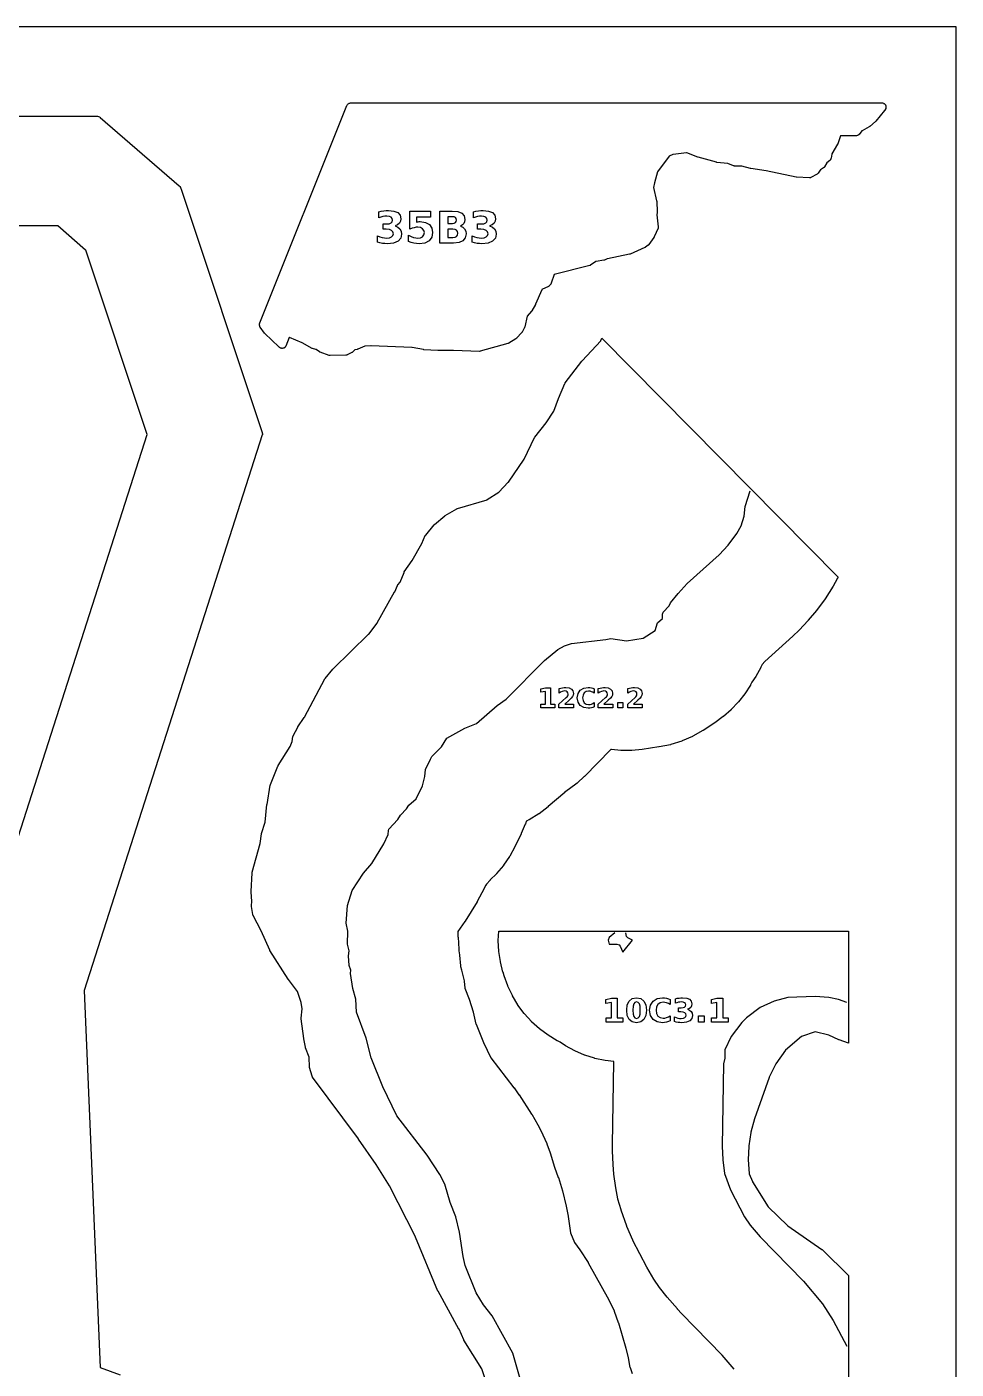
# Model space of a CAD drawing. Header units: millimetres. Extents: x 0 to 841, y 0 to 594.
# Drawn here: x 671.8 to 841, y 349.6 to 594 of the extents above; entities that cross this region are included whole.
import ezdxf

# ---------------------------------------------------------------- set-up
doc = ezdxf.new("R2010")
doc.units = ezdxf.units.MM
for name, color, linetype in [('CUT', 1, 'Continuous'), ('ENGRAVE', 5, 'Continuous'), ('SHEET_EDGE_DO_NOT_CUT', 8, 'Continuous')]:
    doc.layers.add(name, color=color, linetype=linetype)

msp = doc.modelspace()

# ---------------------------------------------------------------- linework, layer by layer
at = {"layer": 'CUT'}
msp.add_lwpolyline([(731.08, 534.77), (731.05, 534.74), (731.01, 534.71), (730.97, 534.69), (730.09, 534.26), (730.04, 534.24), (729.99, 534.23), (729.94, 534.22), (729.89, 534.21), (727.03, 534.13), (726.98, 534.13), (726.94, 534.13), (726.89, 534.14), (726.85, 534.15), (725.2, 534.73), (725.16, 534.75), (725.12, 534.77), (725.08, 534.79), (724.44, 535.23), (724.43, 535.24), (724.42, 535.24), (723.82, 535.4), (723.77, 535.42), (723.72, 535.45), (721.93, 536.43), (721.9, 536.44), (719.59, 537.4), (719.58, 537.41), (719.57, 537.4), (718.91, 535.82), (718.88, 535.77), (718.85, 535.73), (718.82, 535.68), (718.78, 535.65), (718.74, 535.61), (718.67, 535.56), (718.63, 535.53), (718.59, 535.51), (718.55, 535.49), (718.5, 535.48), (718.46, 535.47), (718.41, 535.46), (718.26, 535.45), (718.21, 535.44), (718.16, 535.45), (718.12, 535.46), (718.07, 535.47), (718.02, 535.49), (717.98, 535.51), (717.78, 535.62), (717.74, 535.64), (717.71, 535.67), (717.67, 535.7), (715.09, 538.17), (715.06, 538.2), (715.03, 538.24), (714.26, 539.33), (714.24, 539.36), (714.22, 539.4), (714.2, 539.44), (714.19, 539.49), (714.14, 539.65), (714.13, 539.69), (714.13, 539.73), (714.13, 539.78), (714.13, 539.82), (714.14, 539.87), (714.16, 540), (714.17, 540.04), (714.19, 540.09), (730.04, 579.65), (730.06, 579.69), (730.09, 579.73), (730.17, 579.86), (730.2, 579.9), (730.23, 579.93), (730.27, 579.97), (730.31, 580), (730.38, 580.05), (730.43, 580.07), (730.47, 580.1), (730.52, 580.11), (730.57, 580.12), (730.71, 580.15), (730.76, 580.16), (730.81, 580.16), (827.42, 580.16), (827.46, 580.16), (827.51, 580.15), (827.56, 580.14), (827.76, 580.08), (827.8, 580.07), (827.84, 580.05), (827.89, 580.02), (827.93, 580), (827.96, 579.96), (827.99, 579.93), (828.08, 579.83), (828.11, 579.79), (828.13, 579.75), (828.15, 579.71), (828.17, 579.66), (828.19, 579.62), (828.19, 579.57), (828.21, 579.43), (828.21, 579.39), (828.21, 579.34), (828.21, 579.3), (828.2, 579.25), (828.19, 579.21), (828.17, 579.16), (828.02, 578.85), (828, 578.81), (827.98, 578.77), (827.95, 578.74), (826.37, 576.81), (826.34, 576.78), (826.31, 576.75), (825.27, 575.86), (825.23, 575.83), (825.18, 575.8), (823.87, 575.09), (823.86, 575.08), (823.85, 575.07), (823.31, 574.4), (823.28, 574.37), (823.24, 574.33), (823.2, 574.3), (823.16, 574.28), (823.11, 574.25), (823.06, 574.24), (822.88, 574.18), (822.83, 574.17), (822.79, 574.17), (822.74, 574.16), (819.95, 574.16), (819.94, 574.16), (819.94, 574.15), (819.45, 572.7), (819.43, 572.66), (819.4, 572.61), (818.36, 570.85), (818.35, 570.84), (818.35, 570.83), (818.21, 570.06), (818.2, 570.01), (818.19, 569.97), (818.17, 569.93), (818.12, 569.83), (818.1, 569.79), (818.07, 569.74), (818.03, 569.7), (817.99, 569.67), (817.47, 569.25), (817.46, 569.24), (817.45, 569.23), (817.02, 568.48), (816.99, 568.44), (816.96, 568.4), (816.93, 568.36), (816.89, 568.33), (816.85, 568.3), (816.28, 567.94), (816.27, 567.93), (816.26, 567.92), (815.85, 567.35), (815.83, 567.31), (815.8, 567.28), (815.76, 567.25), (815.73, 567.22), (815.69, 567.2), (814.55, 566.57), (814.51, 566.55), (814.47, 566.53), (814.42, 566.52), (814.37, 566.51), (814.33, 566.5), (814.28, 566.5), (811.92, 566.64), (811.88, 566.64), (811.84, 566.65), (806.42, 567.79), (806.41, 567.79), (803.59, 568.18), (803.53, 568.19), (801.95, 568.62), (801.93, 568.62), (801.92, 568.62), (800.64, 568.65), (800.6, 568.66), (800.56, 568.66), (800.52, 568.67), (800.47, 568.69), (799.44, 569.09), (799.43, 569.09), (799.42, 569.09), (797.42, 569.31), (797.38, 569.32), (797.34, 569.33), (793.99, 570.26), (793.93, 570.27), (791.94, 571.07), (791.93, 571.07), (791.92, 571.07), (789.44, 570.74), (789.43, 570.74), (789.42, 570.74), (788.76, 570.45), (788.75, 570.45), (788.74, 570.44), (786.6, 567.61), (786.6, 567.6), (786.59, 567.59), (786.07, 565.62), (786.07, 565.61), (785.89, 564.77), (785.89, 564.76), (785.89, 564.75), (786.46, 562.31), (786.47, 562.26), (786.47, 562.22), (786.57, 560.3), (786.57, 560.26), (786.57, 560.22), (786.56, 560.18), (786.48, 559.78), (786.48, 559.76), (786.48, 559.75), (786.75, 557.61), (786.76, 557.56), (786.75, 557.51), (786.75, 557.45), (786.73, 557.4), (786.72, 557.35), (786.02, 555.74), (786, 555.7), (785.97, 555.65), (785.05, 554.35), (785.02, 554.31), (784.98, 554.27), (784.93, 554.24), (784.41, 553.86), (784.37, 553.83), (784.32, 553.81), (781.64, 552.63), (781.59, 552.61), (781.54, 552.6), (777.48, 551.75), (777.47, 551.75), (777.46, 551.75), (776.95, 551.53), (776.91, 551.52), (776.87, 551.51), (776.83, 551.5), (775.42, 551.29), (775.41, 551.29), (775.4, 551.28), (774.43, 550.6), (774.39, 550.58), (774.35, 550.56), (774.31, 550.54), (774.27, 550.53), (767.79, 548.92), (767.77, 548.92), (767.77, 548.91), (767.27, 547.33), (767.25, 547.28), (767.23, 547.24), (767.2, 547.19), (767.17, 547.15), (766.9, 546.84), (766.86, 546.8), (766.82, 546.77), (766.78, 546.74), (766.74, 546.72), (765.57, 546.14), (765.56, 546.14), (765.55, 546.12), (764.42, 543.47), (764.39, 543.42), (763.75, 542.31), (763.72, 542.27), (763.69, 542.23), (762.89, 541.32), (762.89, 541.31), (762.88, 541.3), (762.45, 539.37), (762.44, 539.32), (762.42, 539.28), (762.4, 539.24), (761.96, 538.42), (761.93, 538.37), (761.89, 538.32), (760.94, 537.3), (760.91, 537.27), (760.87, 537.24), (760.84, 537.21), (759.52, 536.4), (759.48, 536.38), (759.44, 536.36), (759.39, 536.35), (754.34, 534.92), (754.29, 534.9), (754.24, 534.9), (754.19, 534.9), (749.45, 535.09), (749.44, 535.09), (746.64, 535.05), (746.6, 535.05), (744.06, 535.21), (744, 535.22), (741.92, 535.59), (741.89, 535.6), (734.45, 535.91), (734.44, 535.91), (733.33, 535.87), (733.32, 535.87), (733.31, 535.87), (732.06, 535.3), (732.01, 535.28), (731.97, 535.27), (731.92, 535.26), (731.5, 535.2), (731.49, 535.2), (731.48, 535.19), (731.11, 534.8), (731.08, 534.77)], close=True, dxfattribs=at)
for points in [[(358.62, 577.76), (684.48, 577.76), (684.48, 577.76), (684.52, 577.76), (684.57, 577.75), (684.61, 577.74), (684.66, 577.73), (684.98, 577.61), (685.02, 577.59), (685.06, 577.57), (685.1, 577.54), (685.13, 577.52), (699.52, 565.04), (699.56, 565.01), (699.59, 564.97), (699.61, 564.94), (699.76, 564.72), (699.78, 564.68), (699.8, 564.64), (699.82, 564.6), (714.63, 520.14), (714.64, 520.09), (714.65, 520.04), (714.67, 519.89), (714.67, 519.83), (714.67, 519.78), (714.66, 519.73), (714.65, 519.68), (682.19, 418.53), (682.18, 418.52), (682.18, 418.51), (685.11, 349.87), (685.11, 349.86), (685.12, 349.85), (688.74, 348.51)], [(663.14, 424.64), (693.67, 519.76), (693.67, 519.77), (693.67, 519.78), (682.49, 553.33), (682.48, 553.34), (682.47, 553.35), (677.4, 557.75), (677.39, 557.76), (677.38, 557.76), (358.62, 557.76)], [(755.22, 347.82), (754.62, 349.59), (754.61, 349.6), (754.6, 349.61), (751.35, 354.85), (751.32, 354.91), (750.47, 356.84), (750.46, 356.86), (746.65, 363.73), (746.62, 363.78), (742.55, 373.62), (742.54, 373.63), (737.81, 382.95), (737.8, 382.97), (735.37, 386.83), (735.37, 386.84), (732.16, 391.46), (732.16, 391.47), (723.79, 402.75), (723.76, 402.79), (723.74, 402.83), (723.72, 402.87), (723.71, 402.91), (723.26, 404.5), (723.25, 404.54), (723.25, 404.58), (723.25, 404.62), (723.2, 406.34), (723.2, 406.36), (723.2, 406.37), (722.54, 408.09), (722.53, 408.13), (722.52, 408.17), (722.2, 409.74), (722.2, 409.78), (721.71, 413.34), (721.7, 413.39), (721.7, 413.43), (721.71, 413.47), (721.89, 415.19), (721.89, 415.2), (721.89, 415.22), (721.75, 416.29), (721.75, 416.3), (721.75, 416.31), (721.05, 418.32), (721.05, 418.33), (721.04, 418.34), (719.39, 420.53), (719.37, 420.56), (716.03, 425.81), (716.01, 425.85), (715.99, 425.88), (714.47, 429.37), (714.46, 429.38), (712.98, 432.19), (712.95, 432.24), (712.94, 432.29), (712.92, 432.34), (712.69, 433.83), (712.68, 433.88), (712.68, 433.92), (712.69, 433.97), (712.77, 434.69), (712.77, 434.7), (712.77, 434.72), (712.63, 436.49), (712.63, 436.56), (712.82, 439.95), (712.82, 440.01), (712.83, 440.06), (714.25, 445.26), (714.25, 445.29), (714.51, 447.03), (714.52, 447.07), (714.53, 447.11), (715.18, 449.16), (715.19, 449.17), (715.19, 449.18), (715.5, 452.37), (715.51, 452.41), (716.11, 455.92), (716.12, 455.97), (716.14, 456.02), (717.5, 459.38), (717.52, 459.42), (717.54, 459.46), (719.7, 462.94), (719.71, 462.95), (719.71, 462.96), (720.06, 463.85), (720.06, 463.86), (720.06, 463.87), (720.23, 464.75), (720.24, 464.8), (720.25, 464.85), (720.28, 464.9), (721.11, 466.49), (721.14, 466.53), (722.3, 468.24), (722.31, 468.26), (726.04, 475.24), (726.06, 475.28), (726.09, 475.32), (727.51, 477.05), (727.55, 477.09), (734.01, 483.41), (734.03, 483.43), (735.55, 485.41), (735.57, 485.44), (738.75, 491.09), (738.77, 491.11), (739.24, 492.25), (739.26, 492.3), (739.29, 492.34), (739.32, 492.38), (739.73, 492.87), (739.74, 492.88), (739.74, 492.89), (740.46, 494.66), (740.48, 494.71), (740.51, 494.76), (741.94, 496.8), (741.95, 496.82), (743.69, 499.9), (743.7, 499.92), (744.33, 501.35), (744.35, 501.39), (744.37, 501.43), (744.4, 501.46), (745.95, 503.34), (745.98, 503.37), (746.01, 503.4), (747.88, 504.95), (747.91, 504.97), (747.94, 504.99), (750.08, 506.24), (750.14, 506.27), (750.19, 506.29), (755.58, 507.89), (755.59, 507.89), (755.6, 507.9), (757.74, 509.24), (757.75, 509.25), (757.75, 509.25), (759.45, 511.07), (759.46, 511.07), (759.46, 511.08), (762.33, 515.27), (762.33, 515.27), (762.34, 515.28), (764.24, 519.2), (764.26, 519.25), (764.29, 519.29), (766.32, 521.88), (766.33, 521.89), (767.75, 524), (767.76, 524.01), (767.76, 524.02), (768.56, 526.31), (768.57, 526.34), (769.76, 529.07), (769.78, 529.12), (769.82, 529.17), (772.84, 533.11), (772.87, 533.15), (776.28, 536.85), (776.29, 536.86), (776.29, 536.87), (776.46, 537.31), (819.49, 493.77), (819.36, 493.51), (819.35, 493.49), (818.62, 492.15), (818.6, 492.12), (817.15, 489.86), (817.13, 489.83), (815.56, 487.72), (815.55, 487.69), (814.07, 485.93), (814.05, 485.9), (812.4, 484.16), (812.39, 484.14), (811.26, 483.03), (811.24, 483.02), (806.18, 478.44), (806.16, 478.42), (805.66, 477.87), (805.66, 477.86), (805.65, 477.85), (805.45, 477.39), (805.43, 477.35), (804.52, 475.72), (804.5, 475.68), (803.81, 474.68), (803.79, 474.65), (803.54, 474.16), (803.52, 474.12), (802.52, 472.55), (802.5, 472.51), (801.36, 471.05), (801.32, 471.01), (800.05, 469.66), (800.02, 469.63), (798.62, 468.41), (798.58, 468.38), (797.06, 467.28), (797.04, 467.27), (794.91, 465.89), (794.89, 465.87), (793.05, 464.82), (793.01, 464.79), (791.08, 463.95), (791.03, 463.93), (789.03, 463.29), (788.98, 463.28), (786.9, 462.86), (786.87, 462.86), (783.85, 462.42), (783.82, 462.41), (781.93, 462.23), (781.88, 462.23), (779.99, 462.23), (779.94, 462.23), (778.24, 462.4), (778.22, 462.4), (778.21, 462.4), (778.15, 462.39), (778.14, 462.39), (778.13, 462.39), (773.31, 457.5), (773.29, 457.49), (772.02, 456.31), (771.99, 456.28), (770.61, 455.22), (770.6, 455.21), (769.75, 454.61), (769.73, 454.59), (766.71, 452), (766.69, 451.98), (765.04, 450.71), (765, 450.68), (763.24, 449.6), (763.19, 449.58), (762.73, 449.36), (762.72, 449.35), (762.72, 449.34), (762.55, 448.82), (762.54, 448.78), (761.81, 447.09), (761.8, 447.07), (760.66, 444.7), (760.65, 444.68), (759.72, 442.97), (759.69, 442.93), (758.6, 441.33), (758.57, 441.29), (757.32, 439.81), (757.29, 439.77), (756.14, 438.65), (756.13, 438.63), (755.47, 437.89), (755.45, 437.87), (755.34, 437.72), (755.34, 437.71), (755.33, 437.7), (755.08, 437.12), (755.06, 437.09), (753.8, 434.7), (753.78, 434.67), (751.57, 431.13), (751.55, 431.1), (750.24, 429.27), (750.23, 429.26), (750.23, 429.25), (750.23, 428.54), (750.23, 428.53), (750.24, 428.52), (750.28, 428.26), (750.29, 428.2), (750.44, 426.02), (750.44, 425.96), (750.43, 425.79), (750.43, 425.78), (750.43, 425.76), (750.58, 425.02), (750.58, 424.97), (750.76, 423), (750.76, 422.95), (750.76, 422.94), (750.76, 422.92), (750.76, 422.91), (750.94, 422.26), (750.95, 422.24), (751.39, 420.25), (751.4, 420.2), (751.54, 418.94), (751.54, 418.93), (751.55, 418.92), (752.29, 416.95), (752.3, 416.92), (753.02, 414.61), (753.03, 414.58), (753.56, 412.4), (753.57, 412.36), (754.9, 409.06), (754.91, 409.04), (756.25, 406.26), (756.26, 406.25), (756.27, 406.23), (760.48, 400.79), (760.5, 400.77), (761.38, 399.52), (761.4, 399.51), (763.69, 396.01), (763.71, 395.99), (764.83, 394.05), (764.84, 394.03), (765.73, 392.26), (765.74, 392.24), (766.46, 390.65), (766.47, 390.61), (767.04, 388.97), (767.05, 388.95), (767.83, 386.36), (767.83, 386.34), (768.55, 384.46), (768.56, 384.43), (769.3, 382.05), (769.31, 382.02), (769.98, 379.26), (769.99, 379.23), (770.35, 377.39), (770.35, 377.37), (770.78, 374.38), (770.79, 374.37), (770.79, 374.36), (771.47, 372.62), (771.48, 372.61), (771.49, 372.6), (772.47, 371.3), (772.49, 371.27), (773.98, 368.97), (774, 368.94), (777.75, 362.19), (777.76, 362.16), (778.72, 360.18), (778.75, 360.13), (779.48, 358.05), (779.49, 358.02), (780.83, 353.39), (780.84, 353.37), (781.26, 351.62), (781.26, 351.6), (781.6, 349.85), (781.6, 349.84), (781.61, 349.83), (782.01, 348.77)], [(800.56, 349.54), (798.39, 352.1), (798.37, 352.12), (791, 359.68), (790.99, 359.69), (790.24, 360.51), (790.23, 360.52), (788.39, 362.64), (788.37, 362.66), (787, 364.43), (786.98, 364.45), (785.96, 365.95), (785.94, 365.97), (784.67, 368.1), (784.65, 368.13), (782.14, 373), (782.12, 373.03), (781.04, 375.53), (781.03, 375.57), (779.98, 378.53), (779.98, 378.55), (779.4, 380.51), (779.39, 380.56), (779.02, 382.56), (779.01, 382.59), (778.69, 385.06), (778.69, 385.09), (778.53, 386.81), (778.53, 386.83), (778.43, 389.31), (778.43, 389.32), (778.41, 390.48), (778.41, 390.49), (778.64, 405.46), (778.64, 405.48), (778.65, 405.56), (778.65, 405.57), (778.64, 405.57), (777.1, 405.75), (777.06, 405.76), (775.21, 406.15), (775.16, 406.17), (773.36, 406.74), (773.32, 406.76), (771.58, 407.5), (771.54, 407.52), (769.88, 408.43), (769.84, 408.46), (768.91, 409.09), (768.91, 409.1), (768.9, 409.1), (768.39, 409.34), (768.35, 409.36), (766.72, 410.35), (766.68, 410.38), (765.14, 411.52), (765.11, 411.55), (763.69, 412.83), (763.66, 412.87), (762.38, 414.28), (762.35, 414.32), (761.21, 415.85), (761.18, 415.89), (760.2, 417.53), (760.18, 417.58), (759.36, 419.3), (759.35, 419.35), (758.7, 421.16), (758.69, 421.18), (758.49, 421.85), (758.48, 421.87), (758.02, 423.72), (758.01, 423.77), (757.73, 425.64), (757.72, 425.69), (757.63, 427.58), (757.63, 427.63), (757.7, 429.34), (821.38, 429.34), (821.38, 408.93), (819.67, 409.52), (819.67, 409.52), (819.62, 409.54), (817.84, 410.37), (817.83, 410.38), (817.82, 410.38), (815.34, 411.01), (815.33, 411.01), (815.32, 411.01), (812.84, 410.14), (812.83, 410.14), (812.82, 410.13), (809.94, 407.67), (809.93, 407.66), (809.93, 407.65), (808.19, 405.17), (808.18, 405.16), (808.18, 405.15), (806.95, 402.7), (806.93, 402.67), (804.27, 395.16), (804.27, 395.14), (803.61, 392.7), (803.6, 392.67), (803.23, 390.2), (803.22, 390.17), (803.14, 387.7), (803.14, 387.67), (803.32, 385.18), (803.32, 385.16), (803.33, 385.15), (803.89, 383.71), (803.9, 383.7), (803.9, 383.69), (806.76, 379.11), (806.77, 379.1), (806.78, 379.09), (810.33, 375.67), (810.33, 375.66), (810.34, 375.65), (816.57, 371.37), (816.6, 371.34), (816.64, 371.31), (821.38, 366.59), (821.38, 317.26)]]:
    msp.add_lwpolyline(points, dxfattribs=at)
at = {"layer": 'ENGRAVE'}
for points in [[(738.82, 557.76), (739.34, 557.55), (739.72, 557.23), (739.95, 556.8), (740.02, 556.27), (739.86, 555.51), (739.36, 554.95), (738.54, 554.61), (737.42, 554.5), (736.97, 554.52), (736.52, 554.57), (736.07, 554.66), (735.63, 554.79), (735.63, 555.95), (736.05, 555.76), (736.47, 555.63), (736.88, 555.55), (737.28, 555.52), (737.81, 555.58), (738.2, 555.73), (738.44, 555.98), (738.52, 556.32), (738.44, 556.68), (738.19, 556.93), (737.79, 557.08), (737.23, 557.13), (736.63, 557.13), (736.63, 558.1), (737.26, 558.1), (737.76, 558.15), (738.1, 558.28), (738.31, 558.5), (738.38, 558.82), (738.31, 559.12), (738.11, 559.34), (737.79, 559.48), (737.35, 559.52), (736.99, 559.5), (736.62, 559.44), (736.25, 559.34), (735.88, 559.2), (735.88, 560.3), (736.32, 560.41), (736.76, 560.49), (737.19, 560.54), (737.62, 560.55), (738.61, 560.46), (739.32, 560.18), (739.74, 559.71), (739.89, 559.05), (739.82, 558.59), (739.62, 558.22), (739.28, 557.94), (738.82, 557.76)], [(741.51, 560.45), (745.25, 560.45), (745.25, 559.34), (742.71, 559.34), (742.71, 558.44), (742.88, 558.48), (743.05, 558.51), (743.23, 558.53), (743.41, 558.54), (744.36, 558.4), (745.07, 558), (745.52, 557.36), (745.67, 556.52), (745.51, 555.67), (745.02, 555.03), (744.25, 554.63), (743.23, 554.5), (742.73, 554.52), (742.24, 554.6), (741.76, 554.72), (741.28, 554.89), (741.28, 556.07), (741.74, 555.83), (742.18, 555.66), (742.6, 555.56), (742.99, 555.52), (743.48, 555.59), (743.85, 555.79), (744.08, 556.11), (744.16, 556.52), (744.08, 556.93), (743.85, 557.24), (743.48, 557.44), (742.99, 557.51), (742.65, 557.49), (742.3, 557.42), (741.92, 557.32), (741.51, 557.16), (741.51, 560.45)], [(750.75, 557.73), (751.18, 557.53), (751.49, 557.21), (751.69, 556.79), (751.76, 556.29), (751.62, 555.55), (751.19, 555.03), (750.47, 554.72), (749.46, 554.61), (746.96, 554.61), (746.96, 560.45), (749.22, 560.45), (750.27, 560.35), (750.98, 560.08), (751.39, 559.6), (751.52, 558.9), (751.47, 558.51), (751.32, 558.18), (751.08, 557.92), (750.75, 557.73)], [(756.05, 557.76), (756.57, 557.55), (756.95, 557.23), (757.18, 556.8), (757.25, 556.27), (757.09, 555.51), (756.59, 554.95), (755.77, 554.61), (754.65, 554.5), (754.2, 554.52), (753.75, 554.57), (753.3, 554.66), (752.86, 554.79), (752.86, 555.95), (753.28, 555.76), (753.7, 555.63), (754.11, 555.55), (754.51, 555.52), (755.04, 555.58), (755.43, 555.73), (755.67, 555.98), (755.75, 556.32), (755.67, 556.68), (755.42, 556.93), (755.02, 557.08), (754.46, 557.13), (753.86, 557.13), (753.86, 558.1), (754.49, 558.1), (754.99, 558.15), (755.33, 558.28), (755.54, 558.5), (755.61, 558.82), (755.54, 559.12), (755.34, 559.34), (755.02, 559.48), (754.58, 559.52), (754.22, 559.5), (753.85, 559.44), (753.48, 559.34), (753.11, 559.2), (753.11, 560.3), (753.55, 560.41), (753.99, 560.49), (754.42, 560.54), (754.85, 560.55), (755.84, 560.46), (756.55, 560.18), (756.97, 559.71), (757.12, 559.05), (757.05, 558.59), (756.85, 558.22), (756.51, 557.94), (756.05, 557.76)], [(749.3, 558.19), (749.61, 558.23), (749.83, 558.34), (749.97, 558.54), (750.02, 558.8), (749.97, 559.07), (749.83, 559.26), (749.61, 559.38), (749.3, 559.42), (748.46, 559.42), (748.46, 558.19), (749.3, 558.19)], [(749.35, 555.64), (749.74, 555.69), (750.03, 555.83), (750.2, 556.07), (750.26, 556.41), (750.2, 556.74), (750.03, 556.97), (749.75, 557.12), (749.35, 557.16), (748.46, 557.16), (748.46, 555.64), (749.35, 555.64)], [(765.39, 470.64), (766.22, 470.64), (766.22, 472.99), (765.36, 472.82), (765.36, 473.46), (766.21, 473.63), (767.1, 473.63), (767.1, 470.64), (767.93, 470.64), (767.93, 469.99), (765.39, 469.99), (765.39, 470.64)], [(769.72, 470.68), (771.32, 470.68), (771.32, 469.99), (768.67, 469.99), (768.67, 470.68), (770, 471.85), (770.16, 472.01), (770.27, 472.17), (770.33, 472.32), (770.35, 472.49), (770.31, 472.72), (770.18, 472.9), (769.98, 473.02), (769.72, 473.06), (769.49, 473.03), (769.24, 472.96), (768.97, 472.85), (768.68, 472.68), (768.68, 473.48), (769, 473.58), (769.31, 473.64), (769.62, 473.68), (769.92, 473.7), (770.5, 473.63), (770.94, 473.41), (771.21, 473.07), (771.3, 472.61), (771.26, 472.32), (771.14, 472.05), (770.91, 471.75), (770.5, 471.36), (769.72, 470.68)], [(775.11, 470.19), (774.84, 470.07), (774.57, 469.98), (774.28, 469.93), (773.98, 469.92), (773.17, 470.04), (772.54, 470.43), (772.14, 471.03), (772.01, 471.81), (772.14, 472.59), (772.54, 473.19), (773.17, 473.57), (773.98, 473.7), (774.28, 473.68), (774.57, 473.63), (774.84, 473.54), (775.11, 473.43), (775.11, 472.67), (774.85, 472.83), (774.59, 472.93), (774.33, 473), (774.06, 473.02), (773.61, 472.94), (773.27, 472.69), (773.05, 472.31), (772.98, 471.81), (773.05, 471.3), (773.27, 470.92), (773.61, 470.68), (774.06, 470.6), (774.33, 470.62), (774.59, 470.68), (774.85, 470.79), (775.11, 470.94), (775.11, 470.19)], [(776.87, 470.68), (778.47, 470.68), (778.47, 469.99), (775.82, 469.99), (775.82, 470.68), (777.15, 471.85), (777.31, 472.01), (777.42, 472.17), (777.48, 472.32), (777.5, 472.49), (777.46, 472.72), (777.33, 472.9), (777.13, 473.02), (776.87, 473.06), (776.64, 473.03), (776.39, 472.96), (776.12, 472.85), (775.83, 472.68), (775.83, 473.48), (776.15, 473.58), (776.46, 473.64), (776.77, 473.68), (777.07, 473.7), (777.65, 473.63), (778.08, 473.41), (778.36, 473.07), (778.45, 472.61), (778.41, 472.32), (778.29, 472.05), (778.05, 471.75), (777.65, 471.36), (776.87, 470.68)], [(782.25, 470.68), (783.85, 470.68), (783.85, 469.99), (781.2, 469.99), (781.2, 470.68), (782.53, 471.85), (782.69, 472.01), (782.79, 472.17), (782.86, 472.32), (782.88, 472.49), (782.84, 472.72), (782.71, 472.9), (782.51, 473.02), (782.25, 473.06), (782.02, 473.03), (781.77, 472.96), (781.5, 472.85), (781.21, 472.68), (781.21, 473.48), (781.53, 473.58), (781.84, 473.64), (782.14, 473.68), (782.45, 473.7), (783.03, 473.63), (783.46, 473.41), (783.73, 473.07), (783.83, 472.61), (783.79, 472.32), (783.67, 472.05), (783.43, 471.75), (783.02, 471.36), (782.25, 470.68)], [(779.42, 470.93), (780.29, 470.93), (780.29, 469.99), (779.42, 469.99), (779.42, 470.93)], [(777.24, 413.52), (778.23, 413.52), (778.23, 416.34), (777.21, 416.13), (777.21, 416.9), (778.23, 417.11), (779.3, 417.11), (779.3, 413.52), (780.3, 413.52), (780.3, 412.74), (777.24, 412.74), (777.24, 413.52)], [(784.6, 414.92), (784.48, 413.96), (784.13, 413.24), (783.56, 412.8), (782.8, 412.65), (782.03, 412.8), (781.46, 413.24), (781.11, 413.96), (781, 414.92), (781.11, 415.89), (781.46, 416.6), (782.03, 417.04), (782.8, 417.19), (783.56, 417.04), (784.13, 416.6), (784.48, 415.89), (784.6, 414.92)], [(783.47, 414.93), (783.43, 415.63), (783.31, 416.08), (783.11, 416.34), (782.8, 416.42), (782.49, 416.34), (782.28, 416.08), (782.16, 415.63), (782.12, 414.93), (782.16, 414.22), (782.28, 413.76), (782.49, 413.51), (782.8, 413.42), (783.11, 413.51), (783.31, 413.76), (783.43, 414.22), (783.47, 414.93)], [(788.9, 412.98), (788.59, 412.84), (788.26, 412.74), (787.91, 412.67), (787.55, 412.65), (786.57, 412.81), (785.82, 413.26), (785.34, 413.98), (785.18, 414.92), (785.34, 415.86), (785.82, 416.58), (786.57, 417.04), (787.55, 417.19), (787.91, 417.17), (788.26, 417.11), (788.59, 417.01), (788.9, 416.87), (788.9, 415.96), (788.59, 416.15), (788.28, 416.27), (787.97, 416.35), (787.64, 416.37), (787.1, 416.28), (786.69, 415.99), (786.43, 415.53), (786.35, 414.92), (786.43, 414.32), (786.69, 413.86), (787.1, 413.57), (787.64, 413.47), (787.97, 413.49), (788.28, 413.57), (788.59, 413.7), (788.9, 413.88), (788.9, 412.98)], [(792.08, 415.1), (792.47, 414.94), (792.75, 414.7), (792.93, 414.38), (792.98, 413.98), (792.86, 413.41), (792.49, 412.99), (791.87, 412.74), (791.03, 412.65), (790.7, 412.67), (790.36, 412.71), (790.02, 412.77), (789.69, 412.87), (789.69, 413.74), (790, 413.6), (790.32, 413.5), (790.63, 413.44), (790.93, 413.42), (791.33, 413.46), (791.62, 413.58), (791.8, 413.76), (791.86, 414.02), (791.79, 414.28), (791.61, 414.47), (791.31, 414.59), (790.89, 414.63), (790.44, 414.63), (790.44, 415.35), (790.91, 415.35), (791.28, 415.39), (791.54, 415.49), (791.7, 415.66), (791.75, 415.89), (791.7, 416.12), (791.55, 416.28), (791.31, 416.39), (790.98, 416.42), (790.71, 416.4), (790.43, 416.36), (790.15, 416.28), (789.88, 416.18), (789.88, 417), (790.21, 417.09), (790.54, 417.14), (790.86, 417.18), (791.18, 417.19), (791.93, 417.12), (792.46, 416.91), (792.77, 416.56), (792.88, 416.07), (792.83, 415.72), (792.68, 415.44), (792.43, 415.23), (792.08, 415.1)], [(796.44, 413.52), (797.44, 413.52), (797.44, 416.34), (796.42, 416.13), (796.42, 416.9), (797.43, 417.11), (798.51, 417.11), (798.51, 413.52), (799.5, 413.52), (799.5, 412.74), (796.44, 412.74), (796.44, 413.52)], [(794.07, 413.87), (795.13, 413.87), (795.13, 412.74), (794.07, 412.74), (794.07, 413.87)]]:
    msp.add_lwpolyline(points, close=True, dxfattribs=at)
for points in [[(761.62, 347.81), (760.28, 352.46), (756.51, 359.24), (754.95, 361.3), (753.6, 363.43), (751.62, 368.45), (751.2, 370.09), (750.56, 374.51), (749.88, 377.3), (748.88, 379.9), (747.89, 383.23), (746.98, 385.02), (744.67, 388.54), (739.16, 395.66), (736.6, 400.95), (734.48, 406.24), (733.59, 409.85), (731.82, 414.54), (731.67, 416.91), (731.14, 418.85), (730.73, 421.58), (730.77, 422.22), (730.47, 423.07), (730.35, 424.81), (730.44, 425.76), (730.15, 426.96), (730.25, 429.3), (729.92, 430.75), (730.19, 433.99), (731.04, 436.74), (733.08, 439.85), (734.58, 441.67), (736.8, 445.24), (737.55, 446.93), (737.6, 447.63), (737.7, 447.9), (739.3, 449.64), (739.79, 450.45), (740.91, 451.59), (741.34, 452.24), (742.65, 453.39), (743.8, 455.78), (744.26, 457.5), (744.38, 458.76), (745.27, 460.66), (745.54, 461.11), (747.31, 462.9), (748.24, 464.47), (751.52, 466.28), (753.67, 467.16), (757.43, 470.39), (759.08, 471.56), (766.05, 478.61), (768.46, 480.62), (769.66, 481.27), (770.98, 481.72), (777.21, 482.41), (778.12, 482.63), (780.95, 482.21), (784.01, 482.65), (786.16, 484.05), (786.64, 485.46), (787.51, 486.24), (787.5, 487.05), (787.62, 487.41), (788.75, 488.54), (788.97, 489.11), (790.39, 490.81), (792.02, 492.6), (797.83, 497.85), (799.49, 499.62), (801.08, 501.76), (801.83, 503.12), (802.4, 504.87), (802.57, 506.65), (803.49, 509.53)], [(778.83, 429.04), (777.83, 428.18), (777.62, 427.66), (777.83, 426.97), (779.23, 426.97), (779.62, 426.81), (779.81, 426.6), (780.33, 425.49), (782.05, 427.66)], [(782.05, 427.66), (781.19, 428.13), (780.98, 428.34), (780.82, 429.04)], [(821.08, 416.3), (819.56, 416.86), (817.83, 417.25), (815.35, 417.43), (810.33, 417.26), (807.83, 416.6), (805.33, 415.41), (802.85, 413.52), (801.96, 412.67), (800.04, 410.16), (798.9, 407.68), (798.85, 406.19), (798.64, 405.16), (798.41, 390.17), (798.52, 387.68), (798.84, 385.18), (799.9, 382.19), (802.43, 377.29), (803.47, 375.77), (805.33, 373.64), (813.2, 365.56), (816.68, 361.44), (818.63, 358.42), (821.08, 353.76)]]:
    msp.add_lwpolyline(points, dxfattribs=at)
at = {"layer": 'SHEET_EDGE_DO_NOT_CUT'}
msp.add_lwpolyline([(0, 0), (841, 0), (841, 594), (0, 594)], close=True, dxfattribs=at)

doc.saveas('drawing.dxf')
